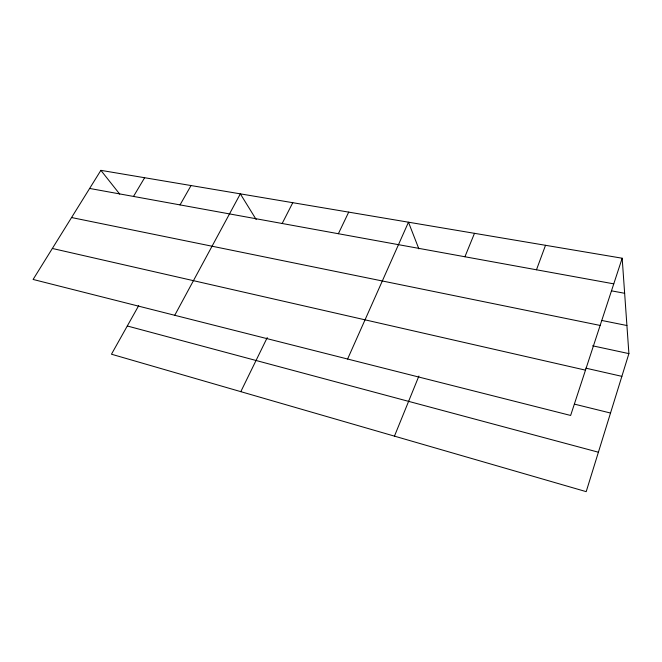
<?xml version="1.0" encoding="UTF-8"?>
<svg xmlns="http://www.w3.org/2000/svg" width="662" height="662" viewBox="0 0 662 662"><rect width="100%" height="100%" fill="white"/><g stroke="black" fill="none" stroke-linecap="round" stroke-linejoin="round"><path stroke-width="0.99" d="M622.172 258.221L570.636 415.455L33.1 279.455L100.881 170.349L622.172 258.221L628.9 353.616L586.201 491.651L111.464 354.211L138.689 305.654M536.477 269.79L545.521 245.296M464.923 256.757L474.488 233.322M394.453 436.134L418.897 376.057M347.6 359.027L408.471 222.2L418.872 248.879M338.373 233.719L348.709 212.121M240.803 391.656L267.249 337.57M282.169 223.491L292.778 202.696M174.743 315.286L240.331 193.858L256.194 219.544M180.039 204.897L191.045 185.55M133.501 196.432L144.639 177.722M89.643 188.447L613.773 283.857M611.539 290.85L624.647 293.283M601.609 320.425L626.922 325.522M71.562 217.541L600.144 325.439M592.589 345.804L628.9 353.616M585.853 368.163L621.866 376.347M52.348 248.465L585.489 370.141M574.641 404.184L610.521 413.038M127.294 325.985L598.398 452.212M100.881 170.349L119.714 194.107"/></g></svg>
